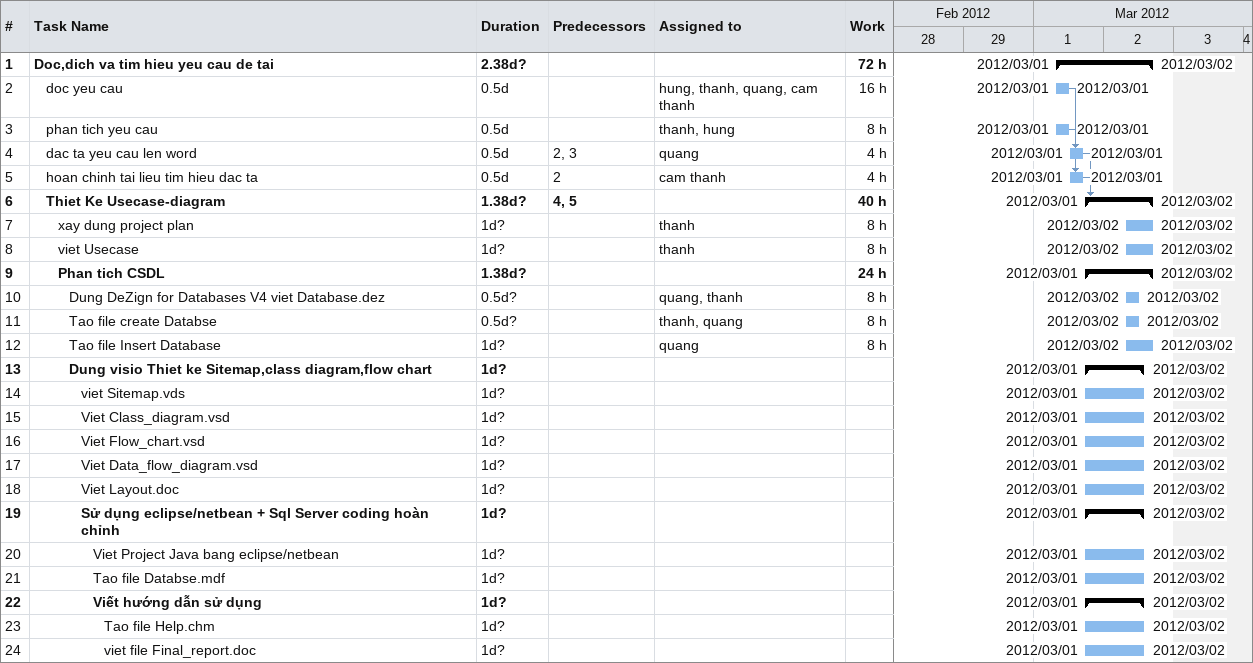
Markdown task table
| ID | Level | Task | Duration | Start | Finish | Predecessors | Resources | Work (h) |
|---|---|---|---|---|---|---|---|---|
| 1 | 1 | **Doc,dich va tim hieu yeu cau de tai** | 2.38d? | 2012-03-01 | 2012-03-02 |  |  | 72 |
| 2 | 2 | doc yeu cau | 0.5d | 2012-03-01 | 2012-03-01 |  | hung, thanh, quang, cam thanh | 16 |
| 3 | 2 | phan tich yeu cau | 0.5d | 2012-03-01 | 2012-03-01 |  | thanh, hung | 8 |
| 4 | 2 | dac ta yeu cau len word | 0.5d | 2012-03-01 | 2012-03-01 | 2, 3 | quang | 4 |
| 5 | 2 | hoan chinh tai lieu tim hieu dac ta | 0.5d | 2012-03-01 | 2012-03-01 | 2 | cam thanh | 4 |
| 6 | 2 | **Thiet Ke Usecase-diagram** | 1.38d? | 2012-03-01 | 2012-03-02 | 4, 5 |  | 40 |
| 7 | 3 | xay dung project plan | 1d? | 2012-03-02 | 2012-03-02 |  | thanh | 8 |
| 8 | 3 | viet Usecase | 1d? | 2012-03-02 | 2012-03-02 |  | thanh | 8 |
| 9 | 3 | **Phan tich CSDL** | 1.38d? | 2012-03-01 | 2012-03-02 |  |  | 24 |
| 10 | 4 | Dung DeZign for Databases V4 viet Database.dez | 0.5d? | 2012-03-02 | 2012-03-02 |  | quang, thanh | 8 |
| 11 | 4 | Tao file create Databse | 0.5d? | 2012-03-02 | 2012-03-02 |  | thanh, quang | 8 |
| 12 | 4 | Tao file Insert Database | 1d? | 2012-03-02 | 2012-03-02 |  | quang | 8 |
| 13 | 4 | **Dung visio Thiet ke Sitemap,class diagram,flow chart** | 1d? | 2012-03-01 | 2012-03-02 |  |  |  |
| 14 | 5 | viet Sitemap.vds | 1d? | 2012-03-01 | 2012-03-02 |  |  |  |
| 15 | 5 | Viet Class_diagram.vsd | 1d? | 2012-03-01 | 2012-03-02 |  |  |  |
| 16 | 5 | Viet Flow_chart.vsd | 1d? | 2012-03-01 | 2012-03-02 |  |  |  |
| 17 | 5 | Viet Data_flow_diagram.vsd | 1d? | 2012-03-01 | 2012-03-02 |  |  |  |
| 18 | 5 | Viet Layout.doc | 1d? | 2012-03-01 | 2012-03-02 |  |  |  |
| 19 | 5 | **Sử dụng eclipse/netbean + Sql Server coding hoàn chỉnh** | 1d? | 2012-03-01 | 2012-03-02 |  |  |  |
| 20 | 6 | Viet Project Java bang eclipse/netbean | 1d? | 2012-03-01 | 2012-03-02 |  |  |  |
| 21 | 6 | Tao file Databse.mdf | 1d? | 2012-03-01 | 2012-03-02 |  |  |  |
| 22 | 6 | **Viết hướng dẫn sử dụng** | 1d? | 2012-03-01 | 2012-03-02 |  |  |  |
| 23 | 7 | Tao file Help.chm | 1d? | 2012-03-01 | 2012-03-02 |  |  |  |
| 24 | 7 | viet file Final_report.doc | 1d? | 2012-03-01 | 2012-03-02 |  |  |  |
